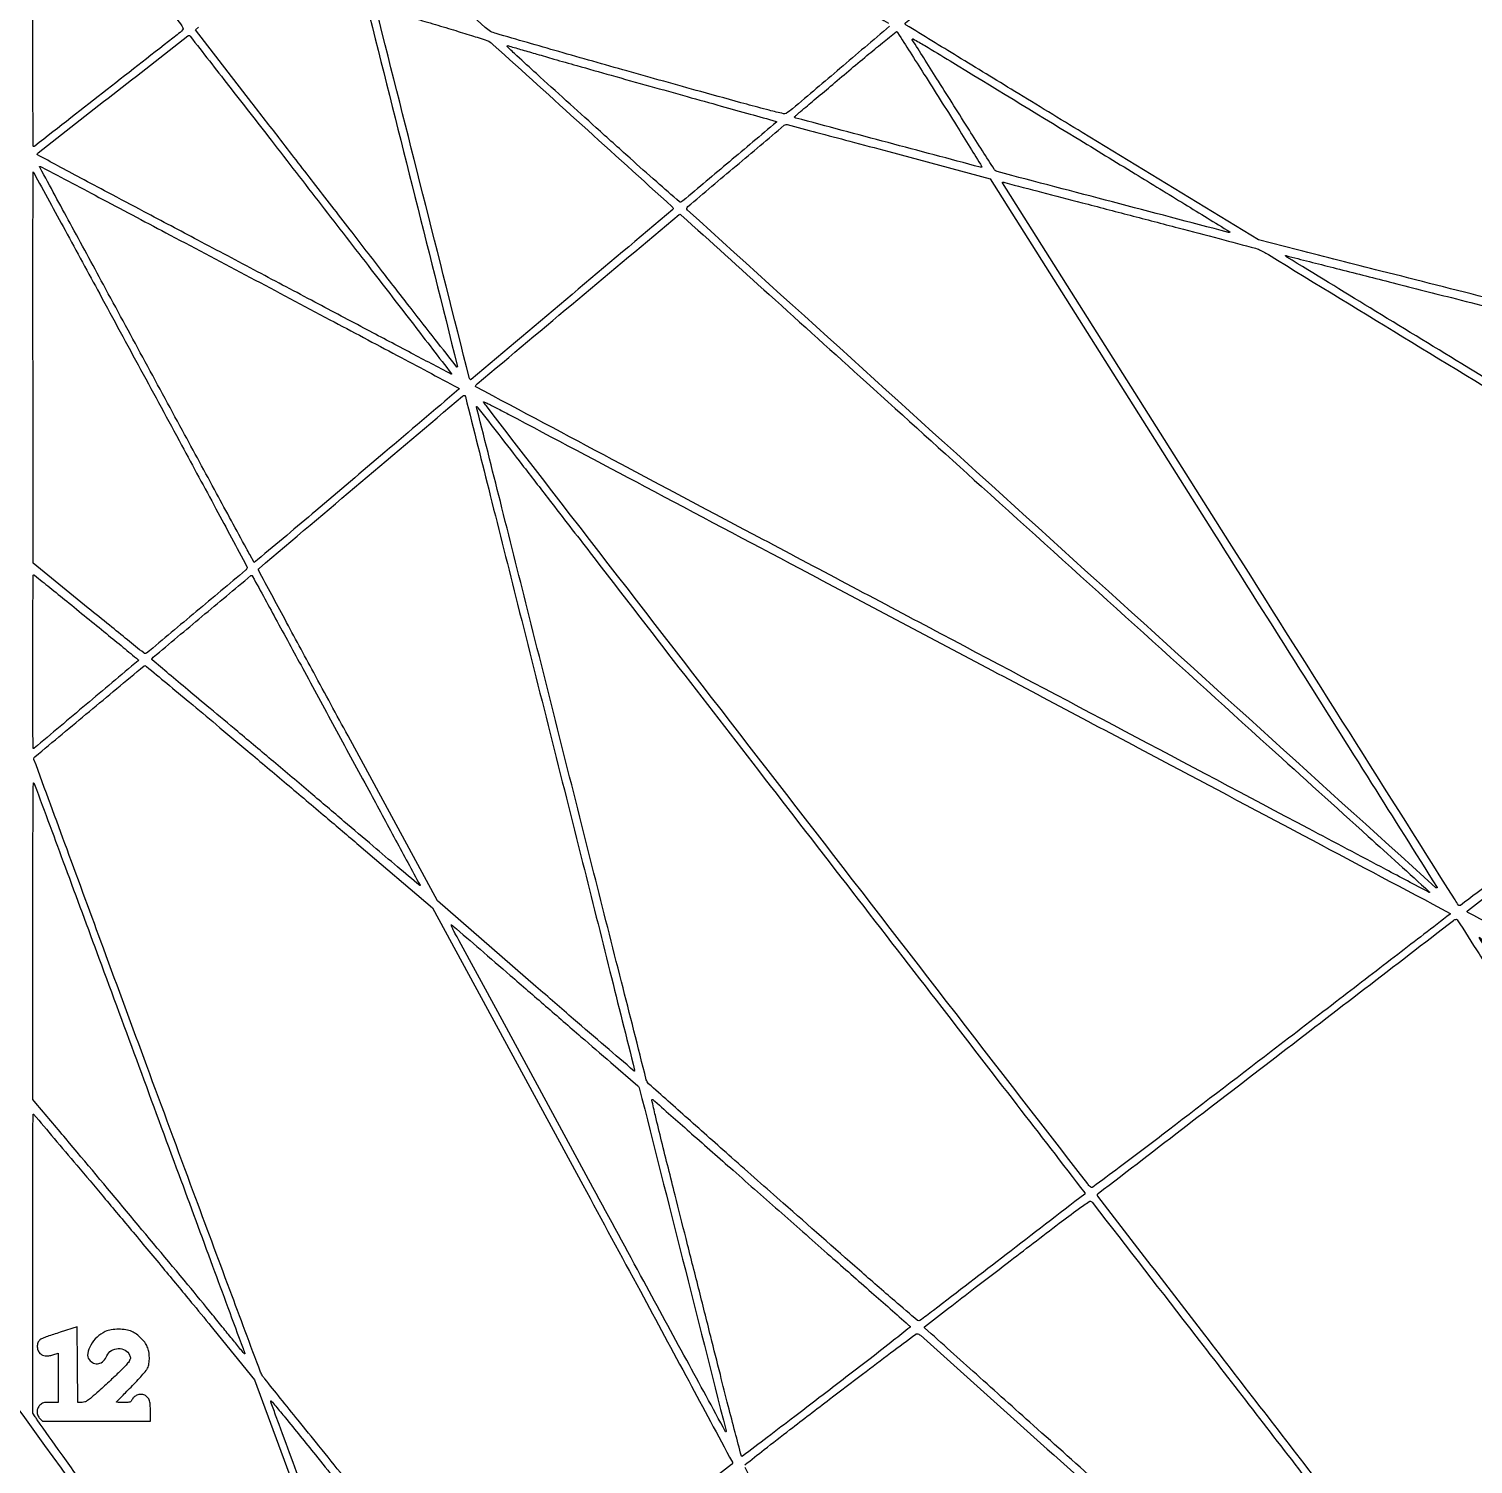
# Model space of a CAD drawing. Extents: x 0 to 7087, y 0 to 4724.
# Drawn here: x 3888 to 5201, y 1636 to 2940 of the extents above; entities that cross this region are included whole.
import ezdxf

# ---------------------------------------------------------------- set-up
doc = ezdxf.new("R2010")
doc.units = 0

msp = doc.modelspace()

# ---------------------------------------------------------------- linework, layer by layer
for points in [[(6679.454404, 791.75405, 0.000001), (6397.472142, 1046.787835, 0.000001), (6069.5, 1343.414553, -0.000021), (5743.678033, 1638.121174, -0.000035), (5468.71875, 1886.879035, -0.000001), (5219.850244, 2112.065315, -0.01151), (5216.5, 2115.240038), (5212.5, 2119.209169), (5220, 2115.188338, 0.001272), (5252.276589, 2097.990111, 0.000002), (5820.76871, 1796.93329), (6404.232052, 1487.951359, 0.030125)], [(5219.332136, 2166.291005, -0.000542), (5189.091244, 2143.594366, -0.424205), (5187.384551, 2143.869159, -0.011467), (5184.181905, 2148.69582, -0.000001), (4979.357589, 2473.304821), (4773.133777, 2800.133823, -0.141659), (4773, 2800.596528, -0.369438), (4773.086181, 2800.697247, -0.058667), (4773.367188, 2800.707946, -0.041839), (4773.770552, 2800.641702, -0.022989), (4774.25, 2800.497388, 0.020734), (4775.277881, 2800.182936, 0.00001), (4808.473437, 2791.515504, 0.000145), (4845.393049, 2781.887986, 0.000089), (4889, 2770.538412, -0.000472), (4932.726813, 2759.121851, -0.000755), (4970.040625, 2749.281779, -0.000128), (5003.045687, 2740.51558, -0.043634), (5005.5, 2739.627807, -0.02846), (5014.615965, 2734.751464, -0.000016), (5275.389594, 2575.539542, -0.000002), (5539.90274, 2414.031075, -0.261375)], [(5306.980115, 216.220109, 0.000001), (5194.709925, 423.334713, 0.000017), (5070.072008, 653.24502, 0.000011), (4922.729878, 925, -0.000032), (4775.598408, 1196.394231, -0.000053), (4651.653342, 1425.1125, -0.000001), (4539.128075, 1632.810979, -0.043589)], [(6160.504317, 2462.162505, -0.000141), (5951.565135, 2512.957262, -0.000001), (5749.985804, 2562.02342, -0.137515), (5749.203537, 2562.46313, -0.277606), (5749.122732, 2562.787943, -0.076591), (5749.361661, 2563.281762, -0.054282), (5749.859203, 2563.858308, -0.032541), (5750.560332, 2564.431461, 0.0083), (5752.099194, 2565.569678, 0.000011), (5781.439599, 2588.035255, 0.000097), (5814.304062, 2613.210415, 0.00006), (5852.957451, 2642.839265, -0.000839), (5891.551563, 2672.327283, -0.001392), (5924.211775, 2697.051428, -0.000084), (5953.637278, 2719.190509, -0.30604), (5954.457451, 2719.232271, -0.018713)], [(6231.295543, 1588.166948, 0.000028), (6035.290595, 1692.025435, 0.000017), (5802.522794, 1815.336742, -0.000087), (5569.758034, 1938.688216, -0.000145), (5373.759285, 2042.672399, -0.000001), (5195.709751, 2137.200618, -0.192573), (5195.25331, 2137.740069, -0.319555), (5195.527972, 2138.637991, -0.000003), (5370.619532, 2273.225485, -0.00001), (5544.780584, 2407.090447, -0.077987), (5547.846158, 2408.763732, -0.226366), (5548.424573, 2408.704966, -0.000001), (5727.394647, 2299.842302, -0.000133), (5924.292322, 2180.002457, -0.00008), (6158.041196, 2037.597026)], [(6592.07559, 1781.357108, 0.00001), (6395.801089, 1900.967422, 0.000006), (6162.72301, 2042.995235, -0.000108), (5929.690837, 2185.060109, -0.00018), (5733.561876, 2304.782547, -0.000001), (5555.403848, 2413.623819, -0.353388), (5555.22301, 2414.130206, -0.145), (5555.607108, 2414.663281, -0.000028), (5582.443634, 2435.421389, -0.000614), (5612.204661, 2458.380599, -0.000372), (5647.5, 2485.498451, -0.000434), (5701.968239, 2527.207655, -0.004242), (5725.153704, 2544.620426, -0.00399), (5739.214447, 2554.822667, -0.197232), (5742.5, 2555.592806, -0.019589), (5744.925067, 2555.105274, -0.000006), (5842.673948, 2531.435278, -0.000108), (5951.102135, 2505.15319, -0.000065), (6079.30493, 2474.030902)], [(5555.34416, 980.541909, -0.000001), (5678.911179, 867.897119, -0.000083)], [(6373.302642, 244.929171, 0.000001), (6251.150246, 356.366988, 0.000021)], [(3615.925633, 3667.053647, -0.000002), (3641.728749, 3715.748958, -0.000001), (3683.548406, 3794.66941, -0.000001), (3731.295565, 3884.775511, -0.000001), (3778.830453, 3974.480516), (3893.809256, 4191.461032), (3888.744859, 4194.230516, 0.001317), (3886.791169, 4195.292222, 0.002114)], [(1840.425828, 3215.248007, -0.000001), (1750.933564, 3201.206536, -0.000135)], [(4749.665349, 793.063305, 0.000001), (4721.748575, 903.856146, 0.007095)], [(4570.12107, 1505.740836, -0.000001), (4545.158775, 1605.268138, -0.26365)], [(5190.987185, 1450.23205, -0.000106), (5063.865964, 1614.717554, -0.000176), (4956.814158, 1753.396521, -0.000003), (4859.701831, 1879.292647, -0.124838), (4859.295055, 1880.23205, -0.275631), (4859.890578, 1881.733249, -0.000009), (5021.586333, 2005.990905, -0.000015), (5182.878677, 2129.926264, -0.150918), (5185.5, 2130.899681, -0.270575), (5186.12828, 2130.578553, -0.000053), (5206.072739, 2099.441079, -0.001073), (5228.126667, 2064.838912, -0.000647), (5254.130602, 2023.727864, 0.000067), (5300.739491, 1949.8517, 0.000003), (5457.26281, 1701.835685, 0.000005), (5643.136416, 1407.324188, 0.000004), (5850.67387, 1078.5, -0.000008), (6053.543664, 757.065756, -0.000013), (6224.468476, 486.221875)], [(4912.327304, 147.416691, -0.000001), (4884.371973, 258.307726, -0.000042)], [(2454.393481, 3501.026403, 0.000001), (2517.540201, 3531.39011, 0.062771)], [(5817.581669, 2771.334043, -0.000002), (5945.74822, 2723.415638, -0.332257)], [(3593.512849, 3650.132812, -0.000002), (3543.723597, 3556.255828, -0.018461)], [(4862.716426, 1616, -0.000193), (4801.141341, 1671.071486, -0.000321), (4749.291576, 1717.541033, -0.000006), (4702.305543, 1759.707099, -0.184586), (4702.072515, 1760.160963, -0.260665), (4702.257415, 1760.597431, -0.000041), (4724.106724, 1777.555653, -0.000933), (4748.361124, 1796.30497, -0.000562), (4777.184419, 1818.448767, -0.000435), (4824.615683, 1854.738031, -0.006043), (4841.917384, 1867.62347, -0.008184), (4851.767859, 1874.532781, -0.36541), (4854.084332, 1874.287803, -0.026547), (4855.40854, 1872.752403, -0.000002), (4948.625335, 1752.293917, -0.000079), (5051.570331, 1619.219645, -0.000048), (5173.517052, 1461.5, -0.000009), (5295.420491, 1303.799295, -0.000015), (5398.226401, 1170.790625)], [(5982.658973, 2709.702957, -0.000002), (6088.233851, 2670.531374, -0.000202)], [(6450.22633, 2376, -0.000003), (6305.76258, 2478.782248, -0.000005), (6175.84193, 2571.220518, -0.000003), (6066.608729, 2648.942153, -0.000054)], [(4195.423111, 2961.513836, -0.000004), (4236.596625, 2797.679638, -0.000004), (4277.746471, 2633.928689, -0.140705), (4277.703266, 2632.635069, -0.600582), (4277.360419, 2632.574047, -0.000056), (4257.662299, 2657.687659, -0.00107), (4235.795745, 2685.695504, -0.000637), (4209.87173, 2719.135069, 0.000002), (4180.26487, 2757.425544, 0.000001), (4147.107735, 2800.307112, 0.000001), (4115.487874, 2841.200172, 0.000002), (4091.066827, 2872.782758), (4039.813572, 2939.065516), (4042.602775, 2941.282758, -0.001495)], [(6042.487742, 788.839111, 0.000046), (5634.757854, 1435.006179, 0.000057), (5254.799957, 2036.884536, -0.000387), (5236.083346, 2066.576206, -0.000644), (5220.372479, 2091.613896, -0.000017), (5206.185697, 2114.289272, -0.360562), (5206.21787, 2114.529603, -0.38285), (5206.447259, 2114.532894, -0.000349), (5210.83224, 2110.705365, -0.002937), (5215.746678, 2106.358452, -0.001766), (5221.530181, 2101.145067, 0.00049), (5413.830573, 1926.909787, 0.000017), (6158.626144, 1253.456846)], [(2087.308865, 3324.525265, -0.000002), (2150.352133, 3354.892074, -0.000188)], [(6711.845562, 3203.125316, -0.000005), (6530, 3197.515082, 0.000023)], [(6519.576902, 2970.695787, 0.000005), (6714.675247, 2962.081574, 0.102992)], [(2510.846271, 3352.20417, -0.000001), (2507.660792, 3319.483316, -0.120384)], [(5955.291577, 2718.685155, -0.000002), (6019.378126, 2673.131519, -0.000053), (6090.144686, 2622.818036, -0.000032), (6174, 2563.177294, -0.000085)], [(1855.853411, 3386.98061, -0.000004), (1741.150748, 3416.605863, -0.00028)], [(4174.279299, 1624.863181, 0.001223), (4152.010022, 1652.5, -0.000249), (4133.201614, 1675.748889, -0.000382), (4116.938762, 1695.903125, -0.000122), (4102.862982, 1713.38295, -0.011085), (4100.850569, 1716, -0.069035), (4099.030154, 1719.368125, -0.00008), (4071.080495, 1794.190304, -0.000681), (4038.136811, 1882.792441, -0.000317), (3995.640311, 1997.788641, -0.000099), (3956.288716, 2104.547557, -0.000164), (3923.171421, 2194.538956, -0.000002), (3893.143163, 2276.220358, -0.113392), (3893.070908, 2276.788641, -0.196639), (3894.046017, 2278.627059, -0.000107), (3943.463832, 2319.795456, -0.00008), (3993.108365, 2361.121325, -0.319319), (3994.47089, 2361.224911, -0.037905), (3995.259812, 2360.663996, -0.000031), (4013.703949, 2345.320106, -0.000343), (4034.271824, 2328.18343, -0.00021), (4058.5, 2307.951656, -0.000824), (4087.444537, 2283.679693, -0.000459), (4122.645126, 2254.007469, -0.000457), (4158.212705, 2223.914276, -0.000741), (4188.398301, 2198.25036), (4255.296602, 2141.20223), (4391.74481, 1889.573805, -0.000335), (4444.029739, 1792.999098, -0.000556), (4487.969553, 1711.491695, -0.000016), (4527.646661, 1637.689184, -0.218285), (4527.710281, 1636.687387, -0.137868), (4526.833791, 1635.511194, -0.000012), (4438.717368, 1567.638108, -0.000448)], [(4545.463117, 1605.546108, -0.000002), (4590.813587, 1522.171778, -0.000208)], [(6481.326468, 2531.779645, 0.000019), (6342.5, 2583.481484, -0.00001), (6049.295709, 2692.671082, -0.000553)], [(2507.482905, 3319.252036, -0.000002), (2469.580885, 3313.292048, -0.000177)], [(5946.256619, 3170.492096, -0.000013), (6180.622249, 3130.059393, -0.000011), (6415.449309, 3089.535159, -0.051179)], [(6159.778392, 2886.572742, -0.000049), (6009.536212, 2771.424635), (5954.151694, 2728.985622), (5752.325847, 2872.591207, -0.00007), (5674.871144, 2927.718946, -0.000115), (5609.50728, 2974.277498, -0.000004), (5550.375654, 3016.418034, -0.035037), (5549.55, 3017.098396, -0.389262), (5549.525309, 3017.455153, -0.154832), (5549.969903, 3017.752987, -0.053397), (5551.041861, 3017.943982, -0.01741), (5552.650186, 3018, -0.013052), (5555.904493, 3017.915033, -0.000016), (5621.428075, 3014.48905, -0.000146), (5694.776773, 3010.630124, -0.00009), (5781.100186, 3006.047831, 0.000417), (5877.143095, 3001.012571, 0.000338), (5980.193492, 2995.765775, 0.000341)], [(5289.5, 2575.056518, -0.000099), (5190.502089, 2635.404343, -0.000164), (5106.99375, 2686.370068, -0.000005), (5031.400067, 2732.540375, -0.057112), (5030.5, 2733.242405, -0.063218), (5030.193207, 2733.631228, -0.462787), (5030.259571, 2733.828104, -0.149922), (5030.643857, 2733.859365, -0.016955), (5031.5, 2733.640425, 0.008892), (5033.126058, 2733.196547, 0.000006), (5076.240625, 2722.247784, 0.000076), (5124.304381, 2710.050582, 0.000046), (5181, 2695.677562, 0.000535), (5251.724234, 2677.835643, 0.000243)], [(5435.942826, 1099.380921, -0.000007), (5255.393911, 1262.628952, 0.000337)], [(4395.021782, 3111.893033, -0.000031), (4531.787135, 3028.709546, -0.000016), (4669.383966, 2945.002478, -0.177447)], [(5320.72702, 2668.212882, -0.000039), (5217.924477, 2694.233675, -0.000097), (5116.798104, 2719.859614, -0.000227), (5041.062472, 2739.10368), (5005.624944, 2748.125306), (4845.562472, 2845.654059, -0.000102), (4784.137915, 2883.098218, -0.000168), (4732.307951, 2914.731978, -0.000006), (4685.420882, 2943.371299, -0.051871), (4684.783746, 2943.857661, -0.448317), (4684.822106, 2945.239549, -0.00006), (4757.300092, 3006.289057, -0.000092), (4829.390537, 3066.974747, -0.176687), (4832.201282, 3068, -0.020431), (4833.603817, 3067.942665, -0.000084), (4849.107201, 3066.670382, -0.00042), (4866.700363, 3065.208749, -0.000265), (4887.244089, 3063.473641, 0.001073), (4912.321393, 3061.396434, 0.000532), (4944.132696, 3058.864226, 0.000528), (4977.114302, 3056.309263, 0.000775), (5006.122535, 3054.138181), (5071.745069, 3049.32908), (5508.872535, 2886.502874, -0.000114)], [(5454.53367, 3084.574972, 0.000009), (5427.969241, 3103.476634, 0.000009), (5402.836032, 3121.358519, 0.000021)], [(5813.660013, 645.08811, -0.000003), (5750.388437, 726.885564, -0.000003), (5688.581924, 806.791184, -0.000003), (5635.4871, 875.435925, -0.000016)], [(5898.278733, 524.423056, 0.000003), (5963.140092, 440.80778, 0.322312)], [(4670.431552, 2942.253935, -0.000059), (4625.384286, 2903.905325, -0.000333), (4582.369124, 2867.344679, -0.039934), (4576.495858, 2863.11637, -0.197398), (4574.07933, 2862.740352, -0.003509), (4561.064196, 2865.959012, -0.004639), (4540.628046, 2871.367736, -0.000668), (4499, 2882.859303, -0.000924), (4431.851886, 2901.625989, -0.001171), (4369.896403, 2919.221617, -0.000224), (4313.003775, 2935.551106, -0.053361), (4308, 2937.587952, -0.06101), (4303.077522, 2941.065634, -0.000178), (4244.357719, 2994.391175, -0.000058), (4184.255207, 3049.024189, -0.211292)], [(5096.908298, 406.303109, 0.000003), (5161.52129, 320.305004, 0.028981)], [(4080.851528, 2971.348296, -0.000024), (4104.491931, 2989.802293, -0.157336)], [(5549.5, 2611.514281, 0.000014), (5476.124989, 2629.694079, 0.00002), (5411.290625, 2645.753041, 0.00001), (5356.25276, 2659.381891, 0.000341)], [(5657.933736, 897.508972, -0.000006), (5536.077284, 1008.724183, -0.00459)], [(4538.987844, 1635.262221, -0.000605), (4556.606044, 1649.184778, -0.002938), (4579.917978, 1667.339893, -0.000858), (4615.996404, 1695, -0.000914), (4645.960864, 1717.804578, -0.0015), (4671.421048, 1736.987698, -0.000136), (4694.26798, 1754.08495, -0.182923), (4695.305494, 1754.383653, -0.163827), (4698.455618, 1753.028374, -0.000015), (4892.507706, 1578.986015, -0.000527)], [(4181.516873, 2966.634484, -0.000027), (4194.530952, 2962.598264, -0.092291)], [(4844.532109, 237.473022, 0.000003), (4902.674445, 147.027982, 0.010109)], [(5639.54056, 2487.822904, -0.000023), (5553.159704, 2421.628258, -0.024988)], [(5540.178871, 2412.312959, -0.000015), (5488.80314, 2372.64974, -0.000551)], [(5168.749357, 322.818293, 0.000004), (5102.439899, 411.490727, 0.000252)], [(5241.117482, 323.714062, 0.000005), (5307.768292, 201.415215, 0.274553)], [(3971.603947, 1570, -0.000064), (3942.686682, 1610.686829, -0.000102), (3917.957792, 1645.505054, -0.000019), (3896.142354, 1676.236927, -0.005226), (3894.300901, 1678.889547), (3892, 1682.279094), (3892, 1818.139547, -0.000312), (3892.032542, 1870.235356, -0.000521), (3892.13303, 1914.090992, -0.000011), (3892.266311, 1953.814071, -0.413225), (3892.452868, 1954, -0.220353), (3892.758489, 1953.858437, -0.000016), (3911.378853, 1931.895313, -0.000548), (3931.926147, 1907.603848, -0.00033), (3956.24581, 1878.75, -0.0009), (3983.204229, 1846.605345, -0.000742), (4011.834132, 1812.239063, -0.000749), (4038.012386, 1780.624325, -0.002006), (4056.537016, 1758), (4093.488149, 1712.5), (4151.604295, 1555, -0.000063)], [(3703.812918, 1917.569305, -0.011093), (3902.728089, 1653.011621, -0.005858), (4138.32372, 1316.5, -0.002374)], [(6115.390666, 480.20745, 0.000013), (5955, 626.4969, -0.000032)], [(4192.850199, 1443.12471, -0.000009), (4209.808912, 1397.069185, -0.012092)]]:
    msp.add_lwpolyline(points, format="xyb")
for points in [[(3923.914833, 3049.695333), (3953.329667, 3039.5), (3991.620359, 2990, -0.000702), (4015.200748, 2959.427999, -0.008668), (4023.962541, 2947.61709, -0.014592), (4028.456432, 2940.930517, -0.355297), (4028.205525, 2938.853444, -0.026014), (4023.273302, 2934.564139, -0.000085), (3959.551623, 2884.740413, -0.000015), (3893.803509, 2833.353407, -0.167381), (3892.77739, 2833, -0.412155), (3892.457596, 2833.317553, -0.000046), (3892.228358, 2866.340625, -0.001071), (3892.055862, 2902.978341, -0.000642), (3892, 2946.5, -0.000427), (3892.050203, 3005.240288, -0.002327), (3892.252633, 3037.049885, -0.000527), (3892.52073, 3059.256374, -0.423199), (3893.25, 3059.945333, -0.06943), (3894.1986, 3059.770419, -0.000401), (3902.77342, 3056.911845, -0.001692), (3912.549395, 3053.607322, -0.001074)], [(5146, 3043.938628, 0.00199), (5171.304216, 3042.172895, 0.00025), (5226.071863, 3038.597709, 0.000294), (5291.101558, 3034.423737, 0.000244), (5360.308469, 3030.056472, -0.000161), (5474.899915, 3022.844472, -0.002891), (5511.625106, 3020.308022, -0.004429), (5531.712643, 3018.624858, -0.132348), (5536.442563, 3016.86811, 0.000112), (5539.120319, 3014.962237), (5595.774552, 2974.658132, 0.000001), (5659.142379, 2929.578194, 0.000001), (5733.753777, 2876.5, -0.000107), (5808.125702, 2823.56831, -0.000179), (5870.706789, 2778.974388, -0.000001), (5927.549213, 2738.438829, -0.427091), (5927.571502, 2738.285152, -0.326906), (5927.349793, 2738.222444), (5519.862242, 2889.868983, -0.000005), (5123.771497, 3037.278482, -0.002591), (5100, 3046.266079, -0.832959), (5100.10504, 3046.82771, -0.011857), (5106.448027, 3046.657417, -0.005109), (5119.081389, 3045.888727, -0.000665)], [(4255.411364, 2944.515255, -0.001423), (4274.309477, 2938.85552, -0.002214), (4290.568551, 2933.856983, -0.000635), (4304.682982, 2929.429601, -0.073893), (4306.411364, 2928.588835, -0.033864), (4310.420337, 2925.425957, -0.000037), (4391.047686, 2852.432928, -0.000011), (4472.95447, 2778.26716, -0.119916), (4473.790133, 2777.035771, -0.316822), (4473.460656, 2775.777422, -0.000021), (4381.963271, 2698.548047, -0.00002), (4290.427468, 2621.298917, -0.38968), (4289.320983, 2621.345684, -0.135297), (4288.771359, 2622.3136, -0.000003), (4246.4557, 2789.799884, -0.000006), (4204.294662, 2956.686605, -0.06194), (4204, 2959.056094, -0.165698), (4204.101251, 2959.353236, -0.14881), (4204.367188, 2959.542496, -0.107599), (4204.771652, 2959.586632, -0.06228), (4205.25, 2959.47459, 0.016123), (4206.254112, 2959.139345, 0.000041), (4220.500526, 2954.889446, 0.00026), (4236.570682, 2950.106032, 0.000162)], [(4154.063173, 2779.936992, -0.000176), (4199.55562, 2721.081316, -0.000293), (4237.813847, 2671.488932, -0.000004), (4272.513328, 2626.454422, -0.35399), (4272.507634, 2626.216819, -0.351217), (4272.273594, 2626.171597, -0.000007), (4235.946893, 2645.299313, -0.000404), (4195.903749, 2666.425966, -0.000243), (4148.383486, 2691.576157, 0.000017), (4096.242174, 2719.202162, 0.000015), (4042.017337, 2747.927622, 0.000015), (3993.234258, 2773.766543, 0.000047), (3960.25, 2791.232076, -0.000737), (3935.61681, 2804.31918, -0.001222), (3914.88431, 2815.438299, -0.000066), (3896.247227, 2825.495542, -0.291551), (3896.037012, 2825.872739, -0.215628), (3896.784994, 2827.296629, -0.000039), (3964.842977, 2880.365447, -0.000035), (4032.974959, 2933.475596, -0.251034), (4034.35954, 2933.713487, -0.147949), (4035.046335, 2933.227811, -0.000017), (4069.942617, 2888.401596, -0.000478), (4108.48205, 2838.794336, -0.000289)], [(4716.516709, 2875.429041, -0.001133), (4731.209214, 2852.044632, -0.001898), (4743.439684, 2832.314208, -0.00015), (4754.295445, 2814.640232, -0.482457), (4754.140963, 2814.215071, -0.146997), (4752.878072, 2814.175471, -0.000016), (4669.089762, 2836.517743, -0.000018), (4585.388191, 2858.842998, -0.127179), (4584.124432, 2859.55603, -0.394163), (4584.11077, 2859.812705, -0.0136), (4584.836036, 2860.631417, -0.018882), (4585.82617, 2861.612664, -0.011219), (4587.074307, 2862.708901, 0.000572), (4589.525889, 2864.771341, 0.000011), (4602.050151, 2875.332589, 0.000027), (4616.672634, 2887.665102, 0.000018), (4633.386133, 2901.763742, -0.00196), (4649.928946, 2915.608813, -0.003259), (4663.99046, 2927.129816, -0.000429), (4676.505568, 2937.230433, -0.383148), (4677.207217, 2937.192783, -0.054651), (4677.799078, 2936.455173, -0.000055), (4689.098695, 2918.705369, -0.00055), (4701.705647, 2898.848903, -0.000338)], [(4839.801134, 2841.052043, -0.000267), (4893.51241, 2808.262258, -0.000446), (4938.672346, 2780.604384, -0.000008), (4979.568135, 2755.506913, -0.484829), (4979.59686, 2755.263527, -0.266636), (4978.389858, 2754.936937, -0.000019), (4873.133414, 2782.59209, -0.000032), (4768.332706, 2810.138835, -0.13669), (4766.33921, 2811.303632, -0.050689), (4765.519979, 2812.339779, -0.000113), (4754.875066, 2829.039192, -0.000763), (4742.917674, 2847.870282, -0.000474), (4728.942382, 2870, 0.000054), (4714.937246, 2892.218327, 0.000084), (4702.879747, 2911.335206, 0.000021), (4692.333398, 2928.04842, 0.003146), (4691.103171, 2929.970915, -0.781392), (4691.841304, 2930.761595, -0.008027), (4702.520764, 2924.606027, -0.002111), (4725.575731, 2910.687044, -0.000044)], [(4365.5, 2912.471627, 0.001306), (4386.250142, 2906.536105, 0.000404), (4417.528456, 2897.704597, 0.000404), (4452.522952, 2887.884777, 0.000444), (4486.447936, 2878.427047, -0.000201), (4517.504974, 2869.785092, -0.000333), (4543.693495, 2862.467698, -0.000009), (4567.404094, 2855.825158, -0.128763), (4567.654864, 2855.678469, -0.43944), (4567.631289, 2855.126421, -0.000027), (4524.898296, 2819.133705, -0.000081), (4482.760714, 2783.657972, -0.083494), (4480.681361, 2782.431221, -0.278824), (4479.622246, 2782.621136, -0.000229), (4458.852727, 2800.900803, -0.002109), (4434.635143, 2822.416952, -0.00103), (4403.918393, 2850.054232, -0.000176), (4349.568399, 2899.19307, -0.003044), (4331.928442, 2915.349329, -0.006048), (4323.027223, 2923.804564, -0.782287), (4323.5, 2924.613872, 0.001033), (4325.035618, 2924.166421, 0.000009), (4336.6625, 2920.804847, 0.000032), (4350.024201, 2916.942883, 0.00002)], [(4669.645862, 2828.387551), (4761.791725, 2803.703766), (4964.981602, 2481.770956, -0.000105), (5042.870723, 2358.306363, -0.000175), (5108.385829, 2254.326942, -0.000001), (5167.879637, 2159.829936, -0.381412), (5167.83574, 2159.569322, -0.368146), (5166.749767, 2159.602272, -0.000001), (4826.718265, 2467.491732, -0.000001), (4486.778133, 2775.301668, -0.256164), (4486.298717, 2776.68589, -0.176791), (4487.258324, 2778.369307, -0.000105), (4530.928753, 2815.341336, -0.000111), (4574.567339, 2852.254021, -0.163888), (4576.5, 2853.019195, -0.077778), (4577.299838, 2852.936397, -0.000033), (4604.274097, 2845.805157, -0.000499), (4634.243878, 2837.847914, -0.000303)], [(3990.047931, 2630.401304, -0.000364), (4027.223083, 2561.726307, -0.000604), (4058.476396, 2503.722878, -0.000022), (4086.660261, 2451.258895, -0.184181), (4086.776372, 2450.361303, -0.160656), (4085.300574, 2447.976881, -0.00019), (4040.499799, 2410.424968, -0.000126), (3995.319561, 2372.603649, -0.285789), (3993.65742, 2372.369451, -0.065761), (3992.798237, 2372.893964, -0.000095), (3978.152492, 2384.72798, -0.000788), (3961.752498, 2398.027393, -0.000486), (3942.5, 2413.721533), (3892.5, 2454.561238), (3892.247238, 2632.450048, -0.000276), (3892.187975, 2700.625982, -0.000462), (3892.222744, 2757.930001, -0.000012), (3892.303311, 2809.725479, -0.667607), (3892.518797, 2809.814537, -0.071991), (3892.879309, 2809.33201, -0.000004), (3921.384263, 2756.895617, -0.000161), (3952.814913, 2699.031791, -0.000097)], [(4089.448667, 2714.115728, -0.000141), (4161.953586, 2675.673286, -0.000234), (4223.121702, 2643.182839, -0.000008), (4278.458772, 2613.755376, -0.074294), (4279.173639, 2613.226361, -0.437891), (4279.141062, 2612.413965, -0.000023), (4211.954594, 2555.224241, -0.000892), (4149.112494, 2501.930414, -0.001515), (4096.331336, 2457.603861), (4093.162673, 2454.959093), (4089.18034, 2462.229546, -0.001061), (4086.102, 2467.878025, -0.000007), (4058.984965, 2517.889304, -0.000028), (4027.998394, 2575.04648, -0.000018), (3991.979785, 2641.5, 0.000019), (3956.19788, 2707.516231, 0.000032), (3925.984373, 2763.245232, 0.000001), (3898.64836, 2813.65866, 0.009458), (3898.216736, 2814.419939, -0.12624), (3898.128778, 2814.721792, -0.311041), (3898.247329, 2814.906454, -0.152863), (3898.576902, 2814.937389, -0.041164), (3899.085955, 2814.784333, -0.028025), (3900.211881, 2814.267436, -0.000005), (3955.588295, 2784.983769, -0.000124), (4016.899349, 2752.54152, -0.000075)], [(4753.940602, 2524.105622, -0.000008), (5015.451125, 2287.551393, -0.000124), (5105.373733, 2206.16706, -0.000005), (5160.790285, 2155.986324, -0.211818), (5161, 2155.513498, -0.565011), (5160.707651, 2155.337377, -0.000024), (5121.333643, 2176.158898, -0.000175), (5051.074213, 2213.34887, -0.000004), (4717.683152, 2389.973239, -0.000146), (4555.23357, 2476.09847, -0.000244), (4418.520384, 2548.715715, -0.000002), (4294.40878, 2614.71777, -0.374179), (4294.24108, 2615.155416, -0.131416), (4295.831759, 2617.424049, -0.000036), (4387.242281, 2694.088173, -0.000019), (4479.168259, 2771.167356, -0.323448), (4480.394916, 2771.255929, -0.045323), (4481.153262, 2770.68639, -0.000002), (4561.155805, 2698.404083, -0.000089), (4649.359697, 2618.68287, -0.000053)], [(4285, 2606.326312, 0.061647), (4285.067546, 2605.780548, 0.000001), (4307.637427, 2515.996636, 0.000081), (4332.514076, 2417.105221, 0.000049), (4362.063583, 2299.76706, -0.000146), (4391.590533, 2182.422036, -0.000243), (4416.397623, 2083.50918, -0.000004), (4438.859499, 1993.759394, -0.159315), (4438.813583, 1993.111451, -0.511902), (4438.427671, 1993.0179, -0.000046), (4412.347424, 2015.367178, -0.001043), (4383.43854, 2040.249879, -0.000623), (4349.15637, 2069.956966), (4259.81274, 2147.572526), (4178.443694, 2297.536263, -0.000268), (4147.245157, 2355.109054, -0.000444), (4120.9807, 2403.741902, -0.000016), (4097.276552, 2447.730731, -0.127555), (4097.087905, 2448.5, -0.217078), (4097.680573, 2449.756368, -0.000015), (4190.165443, 2528.045809, -0.00002), (4282.467679, 2606.169591, -0.151861), (4284.25, 2606.925113, -0.089532), (4284.5363, 2606.902428, -0.104404), (4284.779688, 2606.780106, -0.111311), (4284.942059, 2606.577383, -0.113891)], [(4753.292671, 2362.5, -0.000087), (4916.899482, 2275.804544, -0.000146), (5054.626363, 2202.740625, -0.000001), (5179.774643, 2136.302585, -0.287444), (5179.949082, 2136, -0.223176), (5179.778472, 2135.66906, -0.000005), (5132.13844, 2099.027169, -0.000293), (5079.609046, 2058.674457, -0.000176), (5017.215327, 2010.837169, -0.000219), (4917.698826, 1934.662836, -0.002598), (4878.904555, 1905.31315, -0.001343), (4855.177786, 1887.655045, -0.373983), (4852.866854, 1887.837169, -0.029562), (4850.437826, 1890.621869, -0.000001), (4577.093856, 2244.150574, -0.000001), (4303.820881, 2597.590507, -0.027822), (4301.596487, 2600.824231, -0.726651), (4301.806634, 2601.068787, -0.007636), (4304.820487, 2599.754852, -0.009832), (4308.804303, 2597.849791, -0.005106), (4313.704022, 2595.324231, -0.000233), (4323.901843, 2589.92917, -0.000001), (4448.160135, 2524.117118, -0.000004), (4588.797969, 2449.62797, -0.000003)], [(4361.258093, 2512, 0.000083), (4398.51978, 2463.780358, 0.000014), (4468.826456, 2372.834375, 0.000016), (4551.316451, 2266.1418, 0.000014), (4636.870321, 2155.5, -0.000098), (4717.820157, 2050.775851, -0.000164), (4785.969511, 1962.516032, -0.000002), (4847.833837, 1882.34107, -0.161565), (4847.990037, 1881.895003, -0.236976), (4847.727075, 1881.349099, -0.000006), (4776.412263, 1826.398077, -0.000136), (4710.206911, 1775.413945, -0.00792), (4697.954773, 1766.289327, -0.34542), (4695.941779, 1766.37169, -0.001067), (4675.14137, 1784.185342, -0.002744), (4643.13426, 1812.022179, -0.000341), (4573.887104, 1873.001549, -0.000504), (4526.87326, 1914.54346, -0.000822), (4487.079424, 1949.894128, -0.000081), (4451.531317, 1981.588212, -0.084493), (4450.234341, 1983.212221, -0.064227), (4449.455977, 1985.177868, -0.000017), (4426.863909, 2074.127965, -0.000329), (4401.881611, 2172.775391, -0.0002), (4372.452734, 2289.5, 0.000022), (4343.072731, 2406.205461, 0.000037), (4318.24274, 2504.7875, 0.000002), (4295.801263, 2593.857455, 0.008951), (4295.355999, 2595.5, -0.016948), (4295.137291, 2596.361098, -0.152013), (4295.170708, 2596.744751, -0.460058), (4295.370201, 2596.810822, -0.062023), (4295.765415, 2596.5, -0.030271), (4296.515173, 2595.645073, -0.000021), (4315.412348, 2571.265625, -0.00025), (4336.456402, 2544.086098, -0.000153)], [(3940.94953, 2405.157548, -0.000413), (3958.990444, 2390.430802, -0.000685), (3974.178924, 2377.976808, -0.000024), (3987.890925, 2366.700895, -0.224284), (3988, 2366.469964, -0.221123), (3987.710664, 2365.847711, -0.000014), (3940.48185, 2326.044611, -0.000017), (3893.303365, 2286.28899, -0.176857), (3892.511902, 2286, -0.412271), (3892.30129, 2286.209218, -0.000041), (3892.150371, 2309.230729, -0.001012), (3892.036785, 2334.758769, -0.000607), (3892, 2365.083333, -0.000888), (3892.05915, 2398.390822, -0.002126), (3892.251948, 2423.094278, -0.000242), (3892.508174, 2443.524808, -0.512813), (3892.94953, 2443.833333, -0.085274), (3893.64782, 2443.444801, -0.000088), (3907.441211, 2432.334821, -0.000858), (3922.842288, 2419.881821, -0.000527)], [(4168.052923, 2302.119161, -0.000235), (4197.205029, 2248.297938, -0.000392), (4221.694723, 2202.948929, -0.000006), (4243.871464, 2161.804655, -0.364911), (4243.819376, 2161.554692, -0.355729), (4243.561342, 2161.559332, -0.000019), (4223.404739, 2178.590785, -0.000688), (4201.148055, 2197.450738, -0.000413), (4174.771224, 2219.901983, 0.000806), (4144.58957, 2245.550895, 0.000573), (4110.67449, 2274.211833, 0.000578), (4078.243313, 2301.491018, 0.001231), (4053.082323, 2322.5, -0.000851), (4032.789094, 2339.418343, -0.001411), (4015.734725, 2353.76771, -0.000088), (4000.446159, 2366.709792, -0.295287), (4000.311099, 2367.156034, -0.149578), (4001.551058, 2369.059749, -0.000119), (4045.691706, 2405.959723, -0.000067), (4090.223389, 2443.158318, -0.380275), (4091.233548, 2443.126998, -0.078698), (4091.730974, 2442.480689, -0.000012), (4114.101828, 2401.419632, -0.000305), (4138.826684, 2355.969386, -0.000184)], [(3988.401566, 1997.35924, 0.000011), (4024.686815, 1899.044898, 0.000018), (4055.424244, 1815.777402, 0.000001), (4083.053659, 1740.938539, 0.002502), (4083.967832, 1738.5, -0.001926), (4084.757522, 1736.400878, -0.258617), (4084.718187, 1736.140924, -0.455674), (4084.523923, 1736.12938, -0.003028), (4083.19761, 1737.5, -0.019239), (4081.82619, 1739.049695, -0.000294), (4074.252892, 1748.3125, -0.00079), (4065.478629, 1759.091806, -0.000522), (4055.432493, 1771.5, 0.003735), (4032.957156, 1798.897885, 0.000353), (3977.305085, 1865.61881, 0.000403), (3921.924278, 1931.810923, 0.00285), (3894.817159, 1963.784796), (3892, 1967.069592), (3892.030409, 2111.784796, -0.000465), (3892.101159, 2173.832229, -0.00121), (3892.301706, 2218.49855, -0.000154), (3892.563277, 2254.737769, -0.762384), (3893.018965, 2254.85924, -0.043469), (3893.679922, 2253.461317, -0.000008), (3921.43284, 2178.541802, -0.000188), (3952.127904, 2095.580223, -0.000114)], [(4357.977593, 2052.098436, -0.000002), (4390.058125, 2024.289122, -0.000004), (4417.196756, 2000.763202), (4441.645878, 1979.568443, -0.0006), (4442.28796, 1979.010476, -0.152757), (4443.036794, 1977.791851, -0.000006), (4482.431987, 1822.095485, -0.000004), (4521.885108, 1666.156642, -0.2642), (4521.655136, 1665.321803, -0.501081), (4521.496467, 1665.34475, -0.000002), (4486.10684, 1730.41179, -0.000193), (4447.170764, 1802.065701, -0.000116), (4400.962587, 1887.227665), (4354.432936, 1973.029312), (4314.441066, 2046.774892), (4279.40669, 2111.378612, 0.000018), (4275.581469, 2118.431745, -0.006852), (4273.639648, 2122.131968, -0.02241), (4272.500912, 2124.649646, -0.073936), (4272.223999, 2125.819933, -0.656893), (4272.559062, 2126, -0.010969), (4274.048117, 2124.767973, -0.00002), (4298.432907, 2103.672665, -0.000148), (4325.820774, 2079.963287, -0.000092)], [(4572.45994, 1863.90477, 0.000077), (4616.637355, 1824.948492, 0.000126), (4654.061615, 1791.974251, 0.000009), (4687.715576, 1762.338142, 0.017693), (4688.819769, 1761.433106, -0.487216), (4688.835262, 1760.226802, -0.001325), (4674.168042, 1748.504802, -0.003709), (4652.748232, 1731.73676, -0.000713), (4613.649618, 1701.683106, -0.000499), (4584.229913, 1679.182529, -0.000824), (4559.323594, 1660.238163, -0.000045), (4536.853013, 1643.208086, -0.163544), (4536.233851, 1643, -0.340596), (4535.802948, 1643.332047, -0.000116), (4530.147117, 1664.810937, -0.001667), (4523.926991, 1688.779545, -0.001004), (4516.70067, 1717.25, 0.000032), (4507.943373, 1752.035414, 0.000017), (4496.926692, 1795.777366, 0.000016), (4485.559553, 1840.898283, 0.000025), (4475.626963, 1880.311245, -0.000526), (4463.336267, 1929.288558, -0.003954), (4457.725218, 1952.528192, -0.00356), (4454.523121, 1966.722222, -0.727476), (4455.370357, 1967.216015, 0.001797), (4457.086623, 1965.690674, 0.000002), (4490.6439, 1936.081916, 0.000021), (4528.232793, 1902.919013, 0.000013)], [(3917, 1755.74515, 0.004151), (3910.900324, 1753.782641, 0.005539), (3905.396851, 1751.893506, 0.003961), (3900.824345, 1750.226178, 0.05557), (3899.265877, 1749.437258, 0.134906), (3897.067902, 1746.946167, 0.10055), (3896.141356, 1743.382261, 0.096719), (3896.667719, 1739.61753, 0.1139), (3898.571429, 1736.571429, 0.089329), (3900.726418, 1735.074189, 0.079286), (3903.359989, 1734.343094, 0.066331), (3906.496474, 1734.405583, 0.039301), (3910.144482, 1735.263392), (3915, 1736.816125), (3915, 1714.408062), (3915, 1692), (3907.954545, 1692, 0.010938), (3903.956407, 1691.912527, 0.052321), (3901.70249, 1691.575806, 0.081415), (3900.069621, 1690.855766, 0.051949), (3898.454545, 1689.545455, 0.098464), (3896.600851, 1686.771529, 0.098519), (3895.94992, 1683.5, 0.098519), (3896.600851, 1680.228471, 0.098464), (3898.454545, 1677.454545), (3900.909091, 1675), (3949.954545, 1675), (3999, 1675), (3999, 1683.54966, 0.022693), (3998.702338, 1690.104754, 0.071958), (3997.685, 1694.364703, 0.109974), (3995.808485, 1697.124387, 0.10517), (3992.910189, 1698.881464, 0.099946), (3989.878942, 1699.296888, 0.08214), (3986.690162, 1698.560534, 0.082994), (3983.937151, 1696.848073, 0.105691), (3982.159996, 1694.451808, -0.074188), (3981.283597, 1693.101305, -0.134927), (3980.190253, 1692.386815, -0.068598), (3978.388469, 1692.070829, -0.009157), (3974.521439, 1692, -0.003757), (3972.020825, 1692.018791, -0.00626), (3969.915673, 1692.0768, -0.00157), (3968.101392, 1692.155243, -0.400702), (3968, 1692.261447, -0.194618), (3968.073524, 1692.443186, -0.000128), (3971.911639, 1696.408356, -0.001491), (3976.210587, 1700.820929, -0.000908), (3981.316219, 1706.011447, 0.006632), (3986.538662, 1711.443736, 0.00838), (3991.21541, 1716.610257, 0.006851), (3994.990416, 1721.044917, 0.064945), (3996.316219, 1723.151129, 0.071267), (3997.577374, 1727.380299, 0.039761), (3997.943394, 1732.751927, 0.039544), (3997.450736, 1738.181224, 0.064277), (3996.093586, 1742.601118, 0.05362), (3993.72939, 1746.6046, 0.038466), (3990.310419, 1750.522789, 0.038089), (3986.282115, 1753.917825, 0.048701), (3982.089391, 1756.356589, 0.067048), (3976.685037, 1758.002384, 0.04045), (3970, 1758.544096, 0.04045), (3963.314963, 1758.002384, 0.067048), (3957.910609, 1756.356589, 0.081813), (3950.454733, 1751.334539, 0.073373), (3944.674219, 1744.012496, 0.085883), (3941.927702, 1736.49905, 0.211547), (3943.281803, 1730.913343, 0.122499), (3947.295293, 1727.719028, 0.162842), (3951.901873, 1727.230758, 0.146518), (3956.233728, 1729.643681, 0.094237), (3959.425899, 1734.476895, -0.160241), (3963.413629, 1739.083067, -0.128559), (3969.743004, 1740.928778, -0.132002), (3976.039835, 1739.424772, -0.171954), (3979.978022, 1735.053059, -0.029769), (3980.582415, 1733.306669, -0.090835), (3980.697807, 1732.062569, -0.091099), (3980.364599, 1730.860396, -0.030051), (3979.462543, 1729.255901, -0.04867), (3976.843018, 1725.946176, -0.007103), (3970.800537, 1719.850089, -0.00691), (3962.620498, 1712.047443, -0.003416), (3952.029362, 1702.354627, -0.004249), (3945.285958, 1696.370529, -0.030116), (3941.822607, 1693.69868, -0.064588), (3939.315087, 1692.431608, -0.084926), (3936.79232, 1692), (3933.025916, 1692), (3932.762958, 1726.295242), (3932.5, 1760.590484)], [(4148.7823, 1644.35216, -0.002336), (4184.804374, 1599.478419, -0.0008), (4236.590208, 1534.131803, -0.000046), (4294.121039, 1461.282882, -0.110023), (4295.274692, 1458.889691, -0.294568), (4294.732977, 1457.372331, -0.00018), (4256.494207, 1428.024792, -0.000165), (4218.175614, 1398.657978, -0.4011), (4216.91655, 1398.796185, -0.086373), (4216.413249, 1399.662639, -0.000002), (4163.521496, 1542.817655, -0.000025), (4112.636363, 1680.564558, -0.006201), (4108.217767, 1693, -0.814597), (4108.700746, 1693.284705, -0.010312), (4112.801554, 1688.567992, -0.003318), (4121.349899, 1678.176777, -0.00017)]]:
    msp.add_lwpolyline(points, format="xyb", close=True)

doc.saveas('drawing.dxf')
